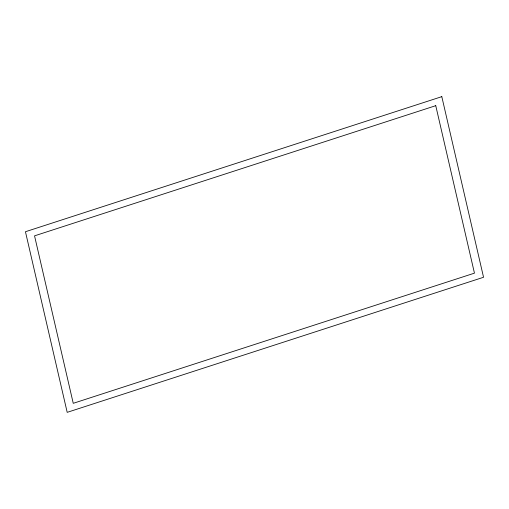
<?xml version="1.0" encoding="UTF-8"?>
<svg xmlns="http://www.w3.org/2000/svg" width="509" height="509" viewBox="0 0 509 509"><rect width="100%" height="100%" fill="white"/><g stroke="black" fill="none" stroke-linecap="round" stroke-linejoin="round"><path stroke-width="0.76" d="M441.806 96.653L25.45 231.729L67.194 412.347L483.55 277.271L441.806 96.653M435.749 105.681L34.542 235.845L73.251 403.319L474.458 273.155L435.749 105.681"/></g></svg>
